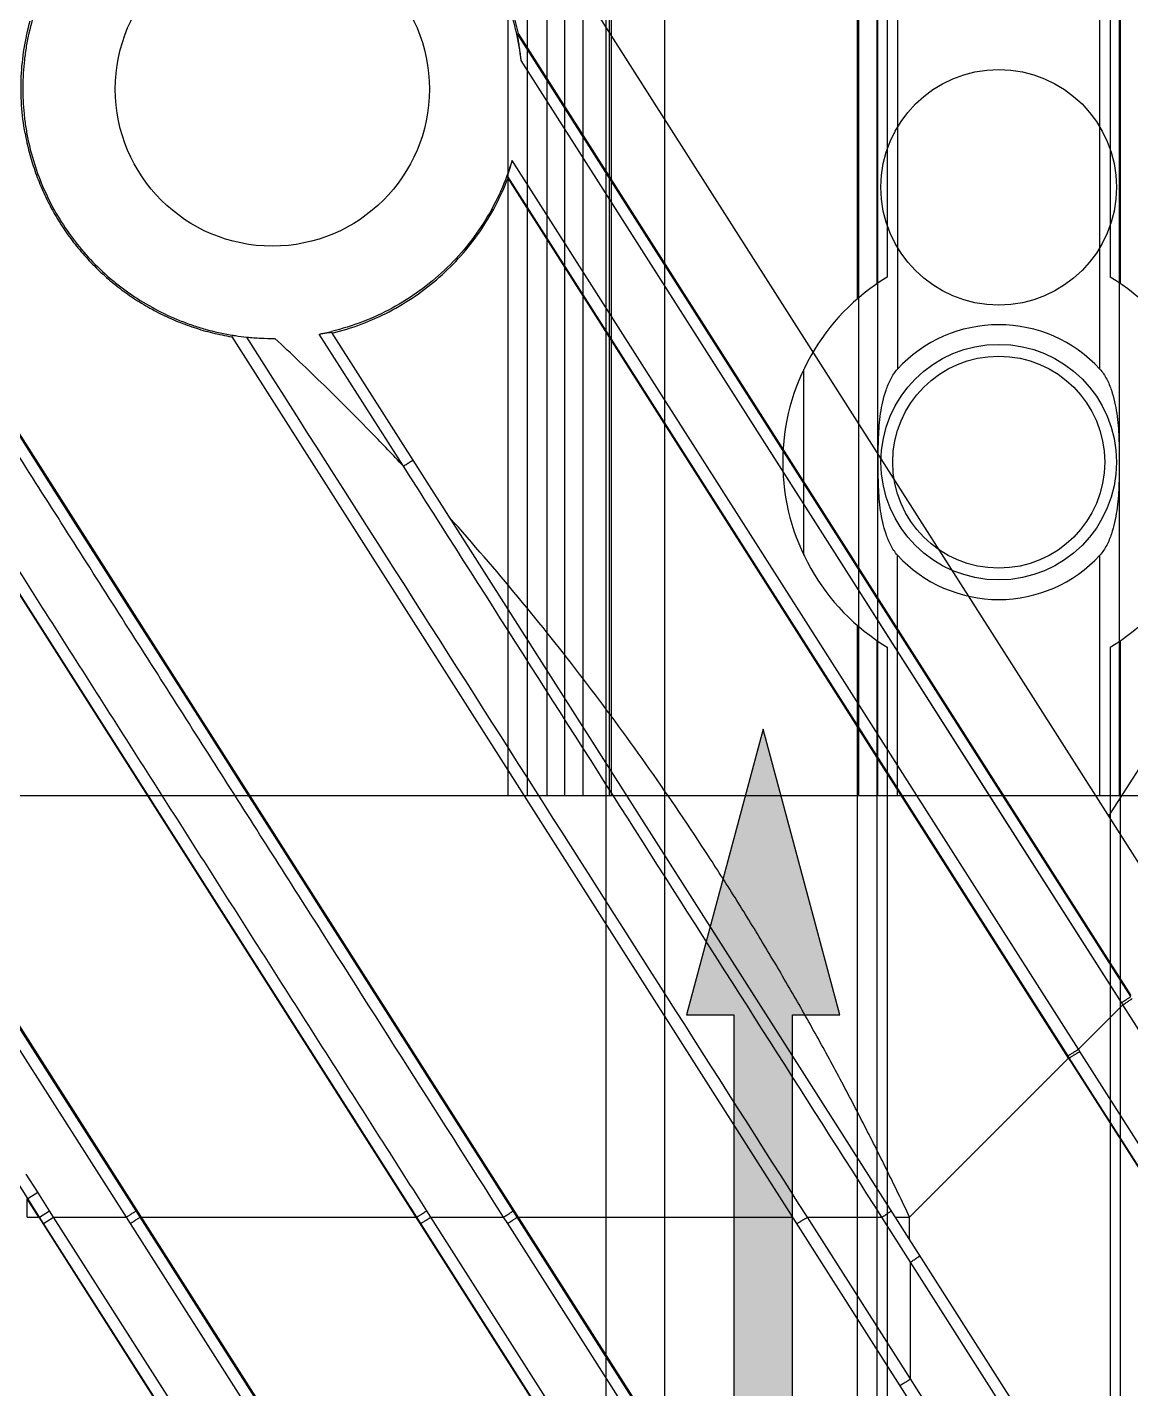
# Model space of a CAD drawing. Header units: millimetres. Extents: x 3299 to 14264, y 1863 to 5555.
# Drawn here: x 12532.63 to 12560.74, y 4068.2 to 4102.88 of the extents above; entities that cross this region are included whole.
import ezdxf

# ---------------------------------------------------------------- set-up
doc = ezdxf.new("R2010")
doc.units = ezdxf.units.MM
doc.layers.add('02___PRT_ALL_AXES', color=7, linetype='Continuous')

# ---------------------------------------------------------------- blocks, each defined once
blk = doc.blocks.new('ryfhgjmb')
at = {"lineweight": 5, "true_color": 0xf26722}
h = blk.add_hatch(color=30, dxfattribs=at)
h.dxf.hatch_style = 1
h.paths.add_polyline_path([(6944.35, 3339.181), (6944.35, 3337.681), (6959.35, 3337.681), (6959.35, 3336.481), (6966.628, 3338.431), (6959.35, 3340.381), (6959.35, 3339.181)])
at = {"color": 30, "linetype": 'Continuous', "true_color": 0xf26722}
for p, q in [((6005.128, 3342.431), (7001.628, 3342.431)), ((6005.128, 3340.931), (7001.628, 3340.931)), ((6966.628, 3338.431), (6959.35, 3340.381)), ((6959.35, 3340.381), (6959.35, 3339.181)), ((6959.35, 3339.181), (6944.35, 3339.181)), ((6959.35, 3336.481), (6966.628, 3338.431)), ((6944.35, 3337.681), (6959.35, 3337.681)), ((6959.35, 3337.681), (6959.35, 3336.481)), ((6058.086, 3336.031), (6969.27, 3336.031)), ((6058.471, 3335.531), (6968.885, 3335.531)), ((7001.628, 3335.271), (6978.138, 3335.271)), ((7001.628, 3329.592), (6978.138, 3329.592)), ((6058.471, 3329.331), (6968.885, 3329.331))]:
    blk.add_line(p, q, dxfattribs=at)
at = {"layer": '02___PRT_ALL_AXES', "color": 30, "linetype": 'Continuous', "true_color": 0xf26722}
for p, q in [((6971.063, 3337.392), (6975.793, 3337.392)), ((6977.586, 3336.031), (6997.27, 3336.031)), ((6977.971, 3335.531), (6996.885, 3335.531)), ((6968.718, 3335.271), (6027.638, 3335.271)), ((6968.718, 3329.592), (6027.638, 3329.592)), ((6977.971, 3329.331), (6996.885, 3329.331))]:
    blk.add_line(p, q, dxfattribs=at)
blk.add_circle((6973.428, 3332.431), 3, dxfattribs=at)
for start, end in [(31.0806, 148.9194), (211.0806, 328.9194)]:
    blk.add_arc((6973.428, 3332.431), 5.5, start, end, dxfattribs=at)
blk = doc.blocks.new('ERTFHGJ')
at = {"color": 40, "linetype": 'Continuous', "true_color": 0xf8d731}
for p, q in [((8900.957, 3696.77), (8900.957, 3617.77)), ((8901.457, 3617.77), (8901.457, 3696.77)), ((8901.957, 3617.77), (8901.957, 3696.77)), ((8902.402, 3617.77), (8902.402, 3696.77)), ((8902.874, 3617.77), (8902.874, 3696.77)), ((8903.457, 3617.77), (8903.457, 3696.77)), ((8903.537, 3696.77), (8903.537, 3617.77)), ((8903.598, 3617.77), (8903.598, 3696.77)), ((8909.882, 3696.77), (8909.882, 3617.77)), ((8910.382, 3617.77), (8910.382, 3696.77)), ((8916.532, 3617.77), (8916.532, 3696.77)), ((8910.882, 3685.9), (8910.882, 3628.641)), ((8916.032, 3628.641), (8916.032, 3685.9)), ((8910.882, 3617.77), (8910.882, 3623.9)), ((8916.032, 3617.77), (8916.032, 3623.9)), ((8925.457, 3617.77), (8878.457, 3617.77))]:
    blk.add_line(p, q, dxfattribs=at)
blk.add_circle((8913.457, 3626.27), 2.7, dxfattribs=at)
for start, end in [(42.6324, 137.3676), (222.6324, 317.3676)]:
    blk.add_arc((8913.457, 3626.27), 3.5, start, end, dxfattribs=at)
for points, knots in [([(8910.387, 3626.27), (8910.387, 3626.375), (8910.388, 3626.583), (8910.395, 3626.895), (8910.413, 3627.203), (8910.446, 3627.508), (8910.5, 3627.808), (8910.568, 3628.054), (8910.639, 3628.245), (8910.704, 3628.385), (8910.783, 3628.519), (8910.846, 3628.602), (8910.882, 3628.641)], [0, 0, 0, 0, 0.127092, 0.253318, 0.378322, 0.502266, 0.625619, 0.749056, 0.811111, 0.873552, 0.936512, 1, 1, 1, 1]), ([(8916.032, 3628.641), (8916.067, 3628.602), (8916.131, 3628.519), (8916.209, 3628.385), (8916.274, 3628.245), (8916.346, 3628.054), (8916.413, 3627.808), (8916.467, 3627.508), (8916.5, 3627.203), (8916.518, 3626.895), (8916.526, 3626.583), (8916.527, 3626.375), (8916.527, 3626.27)], [0, 0, 0, 0, 0.063487, 0.126447, 0.188887, 0.250942, 0.37438, 0.497732, 0.621676, 0.746681, 0.872907, 1, 1, 1, 1]), ([(8910.882, 3623.9), (8910.846, 3623.938), (8910.783, 3624.021), (8910.704, 3624.156), (8910.639, 3624.296), (8910.567, 3624.487), (8910.5, 3624.733), (8910.446, 3625.033), (8910.413, 3625.338), (8910.395, 3625.646), (8910.388, 3625.957), (8910.387, 3626.166), (8910.387, 3626.27)], [0, 0, 0, 0, 0.063495, 0.126469, 0.188905, 0.250963, 0.374396, 0.497744, 0.621683, 0.746682, 0.87291, 1, 1, 1, 1]), ([(8916.527, 3626.27), (8916.527, 3626.166), (8916.526, 3625.957), (8916.518, 3625.646), (8916.5, 3625.338), (8916.467, 3625.033), (8916.413, 3624.733), (8916.346, 3624.487), (8916.274, 3624.296), (8916.209, 3624.156), (8916.131, 3624.021), (8916.067, 3623.938), (8916.032, 3623.9)], [0, 0, 0, 0, 0.127092, 0.253319, 0.378323, 0.502267, 0.62562, 0.749057, 0.811112, 0.873553, 0.936512, 1, 1, 1, 1])]:
    blk.add_open_spline(points, degree=3, knots=knots, dxfattribs=at)
blk = doc.blocks.new('rsfv')
blk.add_blockref('ERTFHGJ', (2337.17, 1141.444))
at = {"rotation": 90}
blk.add_blockref('ryfhgjmb', (14583.058, -2205.714), dxfattribs=at)
blk = doc.blocks.new('1111')
at = {"color": 7, "linetype": 'Continuous'}
for p, q in [((16530.643, 7050.956), (16602.197, 6938.638)), ((16540.247, 7050.956), (16602.197, 6953.714)), ((16537.849, 7050.624), (16601.677, 6950.435)), ((16570.281, 7037.615), (16590.438, 7005.975)), ((16571.457, 6997.906), (16549.494, 7032.382)), ((16573.917, 6998.067), (16553.024, 7030.861)), ((16574.028, 7028.042), (16574.048, 7028.05)), ((16589.644, 7003.529), (16574.028, 7028.042)), ((16578.403, 7021.175), (16574.028, 7028.042)), ((16589.655, 7003.551), (16574.048, 7028.05)), ((16589.407, 7003.369), (16574.119, 7027.362)), ((16582.231, 7014.631), (16574.119, 7027.362)), ((16588.31, 7002.182), (16573.889, 7024.815)), ((16588.044, 7002.02), (16573.779, 7024.412)), ((16583.531, 7009.104), (16573.779, 7024.412)), ((16588.062, 7001.958), (16573.784, 7024.37)), ((16589.081, 7008.105), (16598.585, 7023.023)), ((16585.991, 7009.264), (16578.403, 7021.175)), ((16566.741, 7020.328), (16566.756, 7020.325)), ((16566.741, 7020.327), (16566.756, 7020.325)), ((16601.659, 6965.538), (16566.745, 7020.343)), ((16571.12, 7017.032), (16568.977, 7020.395)), ((16602.181, 6968.814), (16569.293, 7020.437)), ((16562.028, 7016.728), (16561.312, 7017.853)), ((16562.768, 7015.566), (16562.028, 7016.728)), ((16563.488, 7014.436), (16562.768, 7015.566)), ((16564.188, 7013.337), (16563.488, 7014.436)), ((16585.819, 7009), (16582.231, 7014.631)), ((16561.867, 7012.96), (16561.517, 7013.51)), ((16564.878, 7012.254), (16564.188, 7013.337)), ((16562.23, 7012.391), (16561.867, 7012.96)), ((16562.58, 7011.842), (16562.23, 7012.391)), ((16565.567, 7011.173), (16564.878, 7012.254)), ((16562.891, 7011.353), (16562.58, 7011.842)), ((16563.174, 7010.909), (16562.891, 7011.353)), ((16563.446, 7010.481), (16563.174, 7010.909)), ((16566.262, 7010.083), (16565.567, 7011.173)), ((16563.724, 7010.046), (16563.446, 7010.481)), ((16564.011, 7009.595), (16563.724, 7010.046)), ((16566.948, 7009.005), (16566.262, 7010.083)), ((16564.306, 7009.132), (16564.011, 7009.595)), ((16589.644, 7003.529), (16585.991, 7009.264)), ((16564.597, 7008.675), (16564.306, 7009.132)), ((16567.588, 7008), (16566.948, 7009.005)), ((16588.044, 7002.02), (16583.531, 7009.104)), ((16589.407, 7003.369), (16585.819, 7009)), ((16564.874, 7008.241), (16564.597, 7008.675)), ((16565.14, 7007.822), (16564.874, 7008.241)), ((16565.407, 7007.404), (16565.14, 7007.822)), ((16568.155, 7007.111), (16567.588, 7008)), ((16565.683, 7006.971), (16565.407, 7007.404)), ((16568.667, 7006.306), (16568.155, 7007.111)), ((16565.972, 7006.517), (16565.683, 7006.971)), ((16566.27, 7006.049), (16565.972, 7006.517)), ((16566.567, 7005.582), (16566.27, 7006.049)), ((16569.163, 7005.528), (16568.667, 7006.306)), ((16566.856, 7005.13), (16566.567, 7005.582)), ((16569.662, 7004.746), (16569.163, 7005.528)), ((16567.133, 7004.694), (16566.856, 7005.13)), ((16567.407, 7004.264), (16567.133, 7004.694)), ((16570.161, 7003.962), (16569.662, 7004.746)), ((16567.687, 7003.825), (16567.407, 7004.264)), ((16570.653, 7003.19), (16570.161, 7003.962)), ((16567.981, 7003.363), (16567.687, 7003.825)), ((16568.293, 7002.874), (16567.981, 7003.363)), ((16589.442, 7003.313), (16588.31, 7002.182)), ((16589.442, 7003.313), (16589.407, 7003.369)), ((16601.704, 6984.066), (16589.442, 7003.313)), ((16564.313, 6998.067), (16561.175, 7002.993)), ((16571.12, 7002.456), (16570.653, 7003.19)), ((16564.063, 6997.906), (16560.923, 7002.833)), ((16568.614, 7002.369), (16568.293, 7002.874)), ((16568.933, 7001.869), (16568.614, 7002.369)), ((16571.546, 7001.788), (16571.12, 7002.456)), ((16569.241, 7001.385), (16568.933, 7001.869)), ((16588.062, 7001.958), (16584.01, 6997.906)), ((16588.079, 7001.965), (16588.044, 7002.02)), ((16588.062, 7001.958), (16588.079, 7001.965)), ((16588.062, 7001.958), (16601.677, 6980.586)), ((16601.437, 6980.997), (16588.079, 7001.965)), ((16588.346, 7002.126), (16588.31, 7002.182)), ((16601.704, 6981.158), (16588.346, 7002.126)), ((16571.922, 7001.198), (16571.546, 7001.788)), ((16569.533, 7000.926), (16569.241, 7001.385)), ((16572.255, 7000.674), (16571.922, 7001.198)), ((16569.81, 7000.493), (16569.533, 7000.926)), ((16570.318, 6999.695), (16569.81, 7000.493)), ((16572.556, 7000.202), (16572.255, 7000.674)), ((16573.09, 6999.365), (16572.556, 7000.202)), ((16570.551, 6999.329), (16570.318, 6999.695)), ((16570.971, 6998.67), (16570.551, 6999.329)), ((16573.326, 6998.994), (16573.09, 6999.365)), ((16561.552, 6998.381), (16561.261, 6998.837)), ((16561.804, 6998.541), (16561.513, 6998.997)), ((16573.735, 6998.352), (16573.326, 6998.994)), ((16561.552, 6998.381), (16561.804, 6998.541)), ((16562.106, 6998.067), (16561.804, 6998.541)), ((16571.313, 6998.133), (16570.971, 6998.67)), ((16561.83, 6997.906), (16561.534, 6998.372)), ((16561.854, 6997.906), (16561.552, 6998.381)), ((16561.854, 6997.906), (16562.106, 6998.067)), ((16562.209, 6997.906), (16562.106, 6998.067)), ((16564.415, 6997.906), (16564.313, 6998.067)), ((16564.415, 6997.906), (16564.313, 6998.067)), ((16571.457, 6997.906), (16571.313, 6998.133)), ((16571.818, 6997.906), (16571.716, 6998.067)), ((16573.917, 6998.067), (16573.735, 6998.352)), ((16574.019, 6997.906), (16573.917, 6998.067)), ((16561.538, 6997.906), (16561.83, 6997.906)), ((16561.83, 6997.906), (16561.854, 6997.906)), ((16561.83, 6997.906), (16601.677, 6935.36)), ((16583.768, 6963.505), (16561.854, 6997.906)), ((16561.956, 6997.746), (16562.209, 6997.906)), ((16564.798, 6993.285), (16561.956, 6997.746)), ((16562.209, 6997.906), (16564.063, 6997.906)), ((16584.035, 6963.667), (16562.209, 6997.906)), ((16565.052, 6993.446), (16562.209, 6997.906)), ((16564.165, 6997.746), (16564.063, 6997.906)), ((16583.784, 6966.968), (16564.165, 6997.746)), ((16567.523, 6992.478), (16564.165, 6997.746)), ((16564.439, 6997.906), (16564.415, 6997.906)), ((16570.835, 6987.829), (16564.415, 6997.906)), ((16584.022, 6967.128), (16564.415, 6997.906)), ((16564.439, 6997.906), (16571.434, 6997.906)), ((16571.434, 6997.906), (16571.457, 6997.906)), ((16571.56, 6997.745), (16571.457, 6997.906)), ((16583.768, 6978.581), (16571.56, 6997.745)), ((16571.818, 6997.906), (16573.672, 6997.906)), ((16584.035, 6978.742), (16571.818, 6997.906)), ((16573.775, 6997.746), (16573.672, 6997.906)), ((16583.784, 6982.043), (16573.775, 6997.746)), ((16574.043, 6997.906), (16574.019, 6997.906)), ((16584.022, 6982.203), (16574.019, 6997.906)), ((16574.043, 6997.906), (16581.039, 6997.906)), ((16581.407, 6997.906), (16583.306, 6997.906)), ((16584.035, 6993.785), (16581.407, 6997.906)), ((16584.035, 6996.763), (16583.306, 6997.906)), ((16583.647, 6997.906), (16584.01, 6997.906)), ((16584.01, 6997.337), (16584.01, 6997.906)), ((16584.035, 6993.785), (16584.035, 6996.763)), ((16601.704, 6969.028), (16584.035, 6996.763)), ((16601.704, 6966.05), (16584.035, 6993.785))]:
    blk.add_line(p, q, dxfattribs=at)
for centre, radius, start, end in [((16559.53, 7022.898), 14.329, 5.8942, 6.0629), ((16567.793, 7026.652), 6.368, 280.7105, 283.5725), ((16537.294, 6997.908), 24.244, 359.9949, 1.0959)]:
    blk.add_arc(centre, radius, start, end, dxfattribs=at)
for points, knots in [([(16571.716, 6998.067), (16570.8, 6999.504), (16568.968, 7002.378), (16566.221, 7006.69), (16563.474, 7011.001), (16560.728, 7015.313), (16557.982, 7019.625), (16554.321, 7025.373), (16551.576, 7029.683), (16549.746, 7032.557)], [0, 0, 0, 0, 0.125015, 0.250035, 0.375056, 0.500076, 0.625089, 0.750088, 1, 1, 1, 1]), ([(16574.119, 7027.362), (16574.092, 7027.602), (16574.01, 7028.079), (16573.807, 7028.776), (16573.527, 7029.446), (16573.172, 7030.079), (16572.748, 7030.668), (16572.26, 7031.205), (16571.714, 7031.683), (16571.315, 7031.959), (16571.109, 7032.085)], [0, 0, 0, 0, 0.124981, 0.249966, 0.37496, 0.499959, 0.624963, 0.749972, 0.874983, 1, 1, 1, 1]), ([(16574.048, 7028.05), (16574.007, 7028.231), (16573.91, 7028.589), (16573.719, 7029.112), (16573.483, 7029.617), (16573.205, 7030.099), (16572.885, 7030.556), (16572.528, 7030.983), (16572.134, 7031.377), (16571.85, 7031.616), (16571.703, 7031.73)], [0, 0, 0, 0, 0.124982, 0.249976, 0.374968, 0.499968, 0.624972, 0.749977, 0.87499, 1, 1, 1, 1]), ([(16573.672, 6997.906), (16571.93, 7000.64), (16569.317, 7004.741), (16565.833, 7010.209), (16563.22, 7014.31), (16560.608, 7018.412), (16557.126, 7023.88), (16554.514, 7027.98), (16552.774, 7030.713)], [0, 0, 0, 0, 0.250021, 0.375037, 0.500053, 0.625064, 0.750065, 1, 1, 1, 1]), ([(16561.77, 7028.727), (16561.695, 7028.509), (16561.6, 7028.176), (16561.511, 7027.724), (16561.446, 7027.267), (16561.411, 7026.691), (16561.439, 7026.115), (16561.499, 7025.657), (16561.583, 7025.204), (16561.735, 7024.647), (16561.988, 7024.002), (16562.31, 7023.389), (16562.696, 7022.813), (16563.142, 7022.284), (16563.56, 7021.885), (16563.918, 7021.594), (16564.292, 7021.324), (16564.786, 7021.024), (16565.31, 7020.78), (16565.742, 7020.62), (16566.183, 7020.483), (16566.521, 7020.408), (16566.749, 7020.37)], [0, 0, 0, 0, 0.062465, 0.09371, 0.124954, 0.187423, 0.249897, 0.281147, 0.312399, 0.374884, 0.437375, 0.499873, 0.562375, 0.624883, 0.687394, 0.718662, 0.74993, 0.812444, 0.874956, 0.906224, 0.937489, 1, 1, 1, 1]), ([(16561.483, 7025.51), (16561.44, 7025.747), (16561.38, 7026.226), (16561.373, 7026.95), (16561.447, 7027.67), (16561.55, 7028.142), (16561.615, 7028.374)], [0, 0, 0, 0, 0.250029, 0.500031, 0.750017, 1, 1, 1, 1]), ([(16574.119, 7027.362), (16574.115, 7027.395), (16574.107, 7027.459), (16574.097, 7027.54), (16574.088, 7027.604), (16574.082, 7027.652), (16574.075, 7027.699), (16574.068, 7027.745), (16574.061, 7027.792), (16574.054, 7027.837), (16574.048, 7027.874), (16574.044, 7027.903), (16574.04, 7027.924), (16574.037, 7027.945), (16574.034, 7027.964), (16574.032, 7027.983), (16574.03, 7028), (16574.028, 7028.013), (16574.027, 7028.023), (16574.027, 7028.029), (16574.027, 7028.034), (16574.027, 7028.037), (16574.027, 7028.04), (16574.028, 7028.041), (16574.028, 7028.042)], [0, 0, 0, 0, 0.142745, 0.284716, 0.355234, 0.425328, 0.49489, 0.563783, 0.631816, 0.698713, 0.764049, 0.795926, 0.827114, 0.857427, 0.886615, 0.914302, 0.939935, 0.962686, 0.972603, 0.981305, 0.988563, 0.994152, 0.99793, 1, 1, 1, 1]), ([(16561.483, 7025.51), (16561.512, 7025.348), (16561.583, 7025.028), (16561.725, 7024.557), (16561.904, 7024.099), (16562.117, 7023.655), (16562.363, 7023.229), (16562.641, 7022.824), (16562.95, 7022.44), (16563.287, 7022.082), (16563.65, 7021.75), (16564.038, 7021.447), (16564.448, 7021.175), (16564.877, 7020.934), (16565.324, 7020.728), (16565.785, 7020.556), (16566.258, 7020.42), (16566.58, 7020.354), (16566.741, 7020.327)], [0, 0, 0, 0, 0.062478, 0.124963, 0.18745, 0.249943, 0.312439, 0.374939, 0.437442, 0.499948, 0.562455, 0.624963, 0.687472, 0.749981, 0.812488, 0.874994, 0.937498, 1, 1, 1, 1]), ([(16573.889, 7024.815), (16573.809, 7024.551), (16573.615, 7024.032), (16573.226, 7023.298), (16572.745, 7022.621), (16572.181, 7022.012), (16571.542, 7021.482), (16570.839, 7021.039), (16570.085, 7020.691), (16569.556, 7020.526), (16569.288, 7020.462)], [0, 0, 0, 0, 0.125004, 0.25, 0.374994, 0.499987, 0.624981, 0.749978, 0.874982, 1, 1, 1, 1]), ([(16573.779, 7024.412), (16573.779, 7024.413), (16573.779, 7024.416), (16573.779, 7024.423), (16573.781, 7024.434), (16573.784, 7024.45), (16573.788, 7024.469), (16573.794, 7024.49), (16573.803, 7024.523), (16573.815, 7024.568), (16573.832, 7024.626), (16573.85, 7024.687), (16573.869, 7024.751), (16573.882, 7024.793), (16573.889, 7024.815)], [0, 0, 0, 0, 0.00901, 0.020474, 0.050496, 0.089295, 0.135864, 0.189178, 0.248238, 0.380111, 0.525433, 0.679515, 0.838738, 1, 1, 1, 1]), ([(16569.304, 7020.421), (16569.555, 7020.482), (16570.051, 7020.634), (16570.762, 7020.951), (16571.429, 7021.352), (16572.042, 7021.83), (16572.594, 7022.379), (16573.075, 7022.99), (16573.478, 7023.655), (16573.692, 7024.128), (16573.784, 7024.37)], [0, 0, 0, 0, 0.125016, 0.25002, 0.375019, 0.500015, 0.625008, 0.750003, 0.874997, 1, 1, 1, 1]), ([(16566.749, 7020.37), (16566.78, 7020.365), (16566.906, 7020.345), (16567.032, 7020.329), (16567.127, 7020.319)], [0, 0, 0, 0, 0.250064, 1, 1, 1, 1]), ([(16567.127, 7020.319), (16567.247, 7020.306), (16567.486, 7020.288), (16567.726, 7020.283), (16567.846, 7020.284)], [0, 0, 0, 0, 0.50001, 1, 1, 1, 1]), ([(16581.407, 6997.906), (16579.027, 7001.641), (16574.267, 7009.112), (16569.507, 7016.583), (16567.127, 7020.319)], [0, 0, 0, 0, 0.499973, 1, 1, 1, 1]), ([(16571.12, 7017.032), (16570.856, 7017.312), (16570.391, 7017.798), (16569.715, 7018.483), (16568.895, 7019.294), (16568.268, 7019.891), (16567.846, 7020.284)], [0, 0, 0, 0, 0.25, 0.437502, 0.625004, 1, 1, 1, 1]), ([(16568.977, 7020.395), (16568.996, 7020.398), (16569.035, 7020.406), (16569.091, 7020.416), (16569.143, 7020.425), (16569.19, 7020.432), (16569.225, 7020.437), (16569.249, 7020.439), (16569.263, 7020.44), (16569.274, 7020.441), (16569.283, 7020.44), (16569.288, 7020.44), (16569.29, 7020.439), (16569.292, 7020.438), (16569.293, 7020.437), (16569.293, 7020.437)], [0, 0, 0, 0, 0.185877, 0.36527, 0.532516, 0.68194, 0.807912, 0.86044, 0.905199, 0.94168, 0.969527, 0.98017, 0.988669, 0.995159, 1, 1, 1, 1]), ([(16571.12, 7017.032), (16571.136, 7017.042), (16571.167, 7017.062), (16571.206, 7017.086), (16571.235, 7017.105), (16571.256, 7017.118), (16571.275, 7017.13), (16571.293, 7017.141), (16571.309, 7017.151), (16571.323, 7017.16), (16571.333, 7017.167), (16571.341, 7017.171), (16571.346, 7017.174), (16571.35, 7017.177), (16571.354, 7017.179), (16571.357, 7017.181), (16571.36, 7017.183), (16571.361, 7017.184), (16571.363, 7017.185), (16571.363, 7017.185), (16571.364, 7017.185), (16571.364, 7017.186), (16571.364, 7017.186), (16571.365, 7017.186), (16571.365, 7017.186)], [0, 0, 0, 0, 0.196907, 0.385286, 0.474052, 0.558133, 0.63675, 0.70916, 0.774714, 0.832793, 0.882881, 0.904778, 0.924503, 0.942016, 0.957281, 0.97026, 0.980918, 0.989231, 0.992504, 0.995186, 0.997276, 0.998774, 0.999678, 1, 1, 1, 1]), ([(16583.306, 6997.906), (16581.275, 7001.093), (16577.212, 7007.468), (16573.151, 7013.843), (16571.12, 7017.032)], [0, 0, 0, 0, 0.499959, 1, 1, 1, 1]), ([(16584.01, 6997.906), (16583.82, 6998.31), (16583.433, 6999.113), (16582.931, 7000.108), (16582.52, 7000.899), (16582.103, 7001.687), (16581.569, 7002.665), (16580.908, 7003.827), (16580.226, 7004.978), (16579.524, 7006.116), (16578.561, 7007.617), (16577.307, 7009.46), (16575.721, 7011.615), (16574.054, 7013.708), (16572.89, 7015.059), (16572.296, 7015.724)], [0, 0, 0, 0, 0.062493, 0.12499, 0.15624, 0.18749, 0.249988, 0.312486, 0.374985, 0.437486, 0.499988, 0.624988, 0.74999, 0.874994, 1, 1, 1, 1]), ([(16589.407, 7003.369), (16589.422, 7003.378), (16589.451, 7003.397), (16589.494, 7003.425), (16589.533, 7003.451), (16589.568, 7003.474), (16589.594, 7003.491), (16589.611, 7003.503), (16589.621, 7003.511), (16589.63, 7003.517), (16589.636, 7003.522), (16589.641, 7003.526), (16589.644, 7003.528), (16589.644, 7003.529)], [0, 0, 0, 0, 0.186782, 0.366132, 0.532176, 0.679598, 0.803612, 0.855563, 0.900227, 0.937253, 0.966355, 0.987307, 1, 1, 1, 1]), ([(16589.442, 7003.313), (16589.457, 7003.323), (16589.487, 7003.342), (16589.529, 7003.37), (16589.569, 7003.395), (16589.603, 7003.419), (16589.629, 7003.436), (16589.646, 7003.448), (16589.657, 7003.455), (16589.665, 7003.462), (16589.672, 7003.467), (16589.676, 7003.47), (16589.679, 7003.473), (16589.68, 7003.473)], [0, 0, 0, 0, 0.186782, 0.366131, 0.532175, 0.679595, 0.803609, 0.85556, 0.900224, 0.93725, 0.966352, 0.987305, 1, 1, 1, 1]), ([(16588.044, 7002.02), (16588.044, 7002.021), (16588.045, 7002.021), (16588.049, 7002.022), (16588.054, 7002.025), (16588.062, 7002.029), (16588.072, 7002.035), (16588.085, 7002.042), (16588.105, 7002.054), (16588.134, 7002.071), (16588.173, 7002.095), (16588.216, 7002.122), (16588.263, 7002.151), (16588.294, 7002.171), (16588.31, 7002.182)], [0, 0, 0, 0, 0.005231, 0.012589, 0.033669, 0.063117, 0.100673, 0.146013, 0.198735, 0.324335, 0.472945, 0.63916, 0.81702, 1, 1, 1, 1]), ([(16588.079, 7001.965), (16588.08, 7001.965), (16588.081, 7001.965), (16588.084, 7001.967), (16588.09, 7001.969), (16588.098, 7001.974), (16588.108, 7001.979), (16588.12, 7001.986), (16588.14, 7001.998), (16588.169, 7002.016), (16588.208, 7002.04), (16588.252, 7002.067), (16588.298, 7002.096), (16588.33, 7002.116), (16588.346, 7002.126)], [0, 0, 0, 0, 0.005231, 0.012589, 0.033669, 0.063117, 0.100673, 0.146013, 0.198735, 0.324335, 0.472945, 0.63916, 0.81702, 1, 1, 1, 1]), ([(16561.534, 6998.372), (16561.536, 6998.374), (16561.542, 6998.378), (16561.548, 6998.38), (16561.552, 6998.381)], [0, 0, 0, 0, 0.49177, 1, 1, 1, 1]), ([(16564.063, 6997.906), (16564.093, 6997.926), (16564.137, 6997.954), (16564.194, 6997.99), (16564.231, 6998.014), (16564.262, 6998.033), (16564.286, 6998.049), (16564.302, 6998.06), (16564.31, 6998.065), (16564.313, 6998.067)], [0, 0, 0, 0, 0.364125, 0.530362, 0.678384, 0.803125, 0.900341, 0.966721, 1, 1, 1, 1]), ([(16571.457, 6997.906), (16571.458, 6997.907), (16571.461, 6997.908), (16571.467, 6997.912), (16571.475, 6997.916), (16571.484, 6997.922), (16571.496, 6997.929), (16571.515, 6997.941), (16571.543, 6997.958), (16571.581, 6997.982), (16571.624, 6998.009), (16571.669, 6998.037), (16571.7, 6998.057), (16571.716, 6998.067)], [0, 0, 0, 0, 0.012421, 0.033359, 0.062647, 0.100017, 0.145149, 0.197651, 0.322837, 0.47118, 0.637443, 0.815834, 1, 1, 1, 1]), ([(16573.672, 6997.906), (16573.688, 6997.916), (16573.718, 6997.935), (16573.761, 6997.963), (16573.802, 6997.989), (16573.837, 6998.013), (16573.864, 6998.03), (16573.882, 6998.042), (16573.892, 6998.049), (16573.901, 6998.055), (16573.908, 6998.06), (16573.913, 6998.064), (16573.916, 6998.066), (16573.917, 6998.067)], [0, 0, 0, 0, 0.186042, 0.365161, 0.53133, 0.679077, 0.803472, 0.855592, 0.90039, 0.9375, 0.966621, 0.987505, 1, 1, 1, 1]), ([(16583.306, 6997.906), (16583.322, 6997.916), (16583.353, 6997.936), (16583.398, 6997.966), (16583.433, 6997.989), (16583.459, 6998.006), (16583.476, 6998.018), (16583.492, 6998.028), (16583.506, 6998.038), (16583.517, 6998.046), (16583.527, 6998.053), (16583.534, 6998.058), (16583.538, 6998.061), (16583.54, 6998.063), (16583.542, 6998.065), (16583.543, 6998.066), (16583.544, 6998.067), (16583.544, 6998.067), (16583.544, 6998.067)], [0, 0, 0, 0, 0.196914, 0.385151, 0.557764, 0.636251, 0.708531, 0.773964, 0.831939, 0.881945, 0.923519, 0.956294, 0.969294, 0.979993, 0.988376, 0.994447, 0.998242, 1, 1, 1, 1]), ([(16564.165, 6997.746), (16564.195, 6997.765), (16564.24, 6997.793), (16564.296, 6997.83), (16564.333, 6997.853), (16564.364, 6997.873), (16564.388, 6997.888), (16564.404, 6997.899), (16564.413, 6997.904), (16564.415, 6997.906)], [0, 0, 0, 0, 0.364136, 0.530373, 0.678392, 0.803129, 0.900342, 0.966721, 1, 1, 1, 1]), ([(16571.56, 6997.745), (16571.561, 6997.746), (16571.564, 6997.748), (16571.569, 6997.751), (16571.577, 6997.755), (16571.587, 6997.761), (16571.599, 6997.768), (16571.618, 6997.78), (16571.646, 6997.797), (16571.684, 6997.821), (16571.726, 6997.848), (16571.772, 6997.876), (16571.803, 6997.896), (16571.818, 6997.906)], [0, 0, 0, 0, 0.012423, 0.033362, 0.06265, 0.100022, 0.145155, 0.197659, 0.322847, 0.471192, 0.637454, 0.815841, 1, 1, 1, 1]), ([(16573.775, 6997.746), (16573.79, 6997.756), (16573.82, 6997.775), (16573.863, 6997.803), (16573.904, 6997.829), (16573.939, 6997.852), (16573.966, 6997.87), (16573.984, 6997.882), (16573.994, 6997.889), (16574.003, 6997.895), (16574.01, 6997.9), (16574.015, 6997.903), (16574.018, 6997.905), (16574.019, 6997.906)], [0, 0, 0, 0, 0.18605, 0.365172, 0.531339, 0.679084, 0.803475, 0.855593, 0.90039, 0.937498, 0.966619, 0.987504, 1, 1, 1, 1]), ([(16581.141, 6997.745), (16581.141, 6997.745), (16581.142, 6997.745), (16581.143, 6997.745), (16581.145, 6997.746), (16581.147, 6997.747), (16581.15, 6997.749), (16581.154, 6997.751), (16581.158, 6997.753), (16581.165, 6997.757), (16581.175, 6997.763), (16581.189, 6997.771), (16581.204, 6997.78), (16581.222, 6997.79), (16581.241, 6997.802), (16581.262, 6997.815), (16581.285, 6997.829), (16581.316, 6997.849), (16581.357, 6997.874), (16581.391, 6997.896), (16581.407, 6997.906)], [0, 0, 0, 0, 0.001673, 0.005495, 0.011663, 0.0202, 0.031105, 0.044358, 0.059923, 0.077759, 0.120083, 0.170917, 0.229737, 0.29597, 0.368933, 0.44791, 0.532084, 0.620602, 0.807165, 1, 1, 1, 1]), ([(16584.035, 6996.763), (16584.051, 6996.773), (16584.082, 6996.793), (16584.127, 6996.822), (16584.162, 6996.845), (16584.188, 6996.862), (16584.205, 6996.874), (16584.221, 6996.884), (16584.234, 6996.894), (16584.246, 6996.902), (16584.256, 6996.909), (16584.262, 6996.914), (16584.267, 6996.917), (16584.269, 6996.919), (16584.271, 6996.921), (16584.272, 6996.922), (16584.273, 6996.923), (16584.273, 6996.924), (16584.273, 6996.924)], [0, 0, 0, 0, 0.196965, 0.385213, 0.557811, 0.636283, 0.708546, 0.773962, 0.831919, 0.88191, 0.923472, 0.956239, 0.969238, 0.979938, 0.988324, 0.994402, 0.99821, 1, 1, 1, 1]), ([(16583.767, 6993.624), (16583.767, 6993.623), (16583.768, 6993.623), (16583.769, 6993.624), (16583.771, 6993.624), (16583.773, 6993.626), (16583.776, 6993.627), (16583.782, 6993.63), (16583.79, 6993.634), (16583.801, 6993.641), (16583.815, 6993.649), (16583.831, 6993.658), (16583.849, 6993.669), (16583.868, 6993.68), (16583.889, 6993.693), (16583.911, 6993.707), (16583.943, 6993.727), (16583.985, 6993.753), (16584.018, 6993.774), (16584.035, 6993.785)], [0, 0, 0, 0, 0.001779, 0.005652, 0.011855, 0.020422, 0.031354, 0.044633, 0.078085, 0.12046, 0.171342, 0.230207, 0.296477, 0.369466, 0.448453, 0.532617, 0.621098, 0.807493, 1, 1, 1, 1])]:
    blk.add_open_spline(points, degree=3, knots=knots, dxfattribs=at)
at = {"layer": '02___PRT_ALL_AXES', "color": 7, "linetype": 'Continuous'}
for centre, radius in [((16567.781, 7026.634), 4), ((16586.281, 7024.134), 3)]:
    blk.add_circle(centre, radius, dxfattribs=at)
blk = doc.blocks.new('*U162')
blk.add_blockref('1111', (-16308.281, -6888.884))
blk = doc.blocks.new('*U163')
at = {"color": 0, "linetype": 'ByBlock', "lineweight": -2, "transparency": 16777216}
blk.add_blockref('*U162', (2400, 675), dxfattribs=at)

msp = doc.modelspace()

# ---------------------------------------------------------------- block references
for name, p in [('*U163', (9879.37292, 3288.5531)), ('rsfv', (1306.74628, -675.91128))]:
    msp.add_blockref(name, p)

doc.saveas('drawing.dxf')
